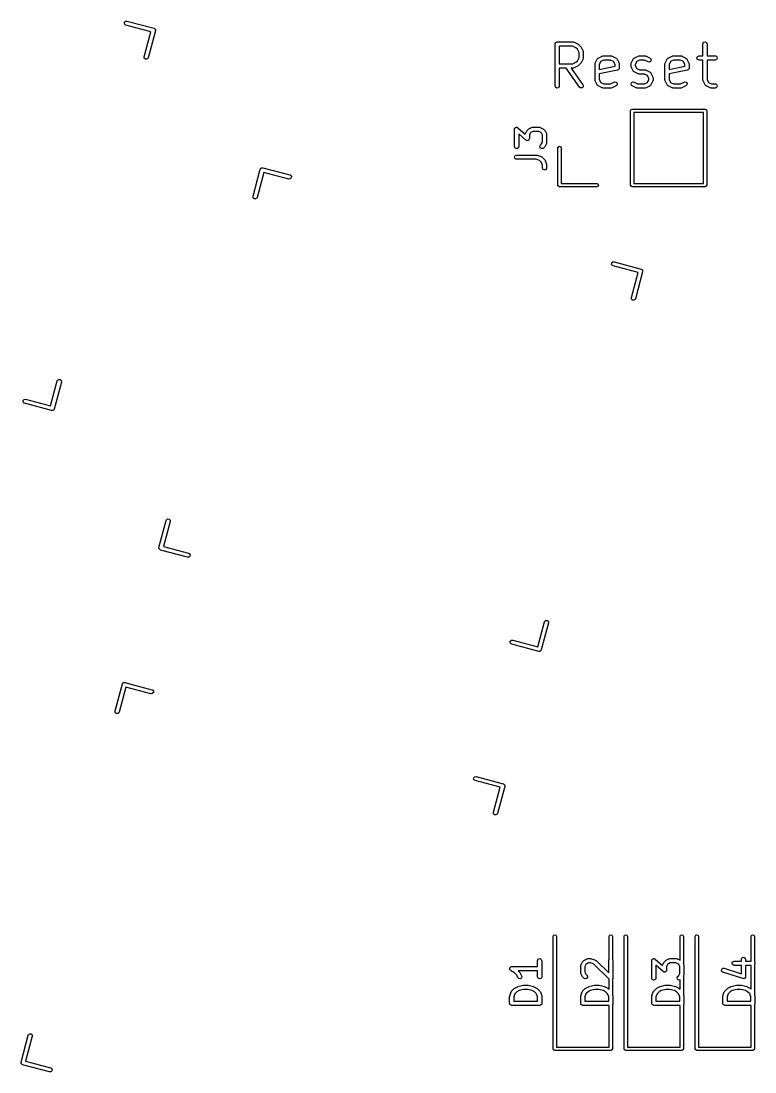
# Model space of a CAD drawing. Extents: x 44 to 268, y -129 to -26.
# Drawn here: x 124.45 to 150.68, y -76.98 to -39.41 of the extents above; entities that cross this region are included whole.
import ezdxf

# ---------------------------------------------------------------- set-up
doc = ezdxf.new("R2010")
doc.units = 0
doc.layers.add('BLACK', color=7, linetype='CONTINUOUS')

msp = doc.modelspace()

# ---------------------------------------------------------------- linework, layer by layer
at = {"layer": 'BLACK', "linetype": 'CONTINUOUS'}
for p, q in [((128.142, -39.4974), (128.147, -39.4463)), ((128.147, -39.4463), (128.183, -39.41)), ((128.183, -39.41), (128.234, -39.4056)), ((128.234, -39.4056), (129.2, -39.6644)), ((128.172, -39.5394), (128.142, -39.4974)), ((128.195, -39.5504), (128.172, -39.5394)), ((129.089, -39.7899), (128.195, -39.5504)), ((128.849, -40.6833), (129.089, -39.7899)), ((129.253, -39.7562), (128.994, -40.7222)), ((129.2, -39.6644), (129.209, -39.6686)), ((129.209, -39.6686), (129.212, -39.6688)), ((129.212, -39.6688), (129.215, -39.6712)), ((129.215, -39.6712), (129.224, -39.6754)), ((129.224, -39.6754), (129.235, -39.6913)), ((129.235, -39.6913), (129.249, -39.7051)), ((129.249, -39.7051), (129.249, -39.7119)), ((129.249, -39.7119), (129.253, -39.7174)), ((129.253, -39.7174), (129.251, -39.7368)), ((129.251, -39.7368), (129.253, -39.7562)), ((143.541, -40.2105), (143.543, -40.2008)), ((143.543, -40.2008), (143.555, -40.1858)), ((143.555, -40.1858), (143.565, -40.169)), ((143.565, -40.169), (143.571, -40.1667)), ((143.571, -40.1667), (143.576, -40.1615)), ((143.576, -40.1615), (143.595, -40.1581)), ((143.595, -40.1581), (143.613, -40.1514)), ((143.613, -40.1514), (144.185, -40.1514)), ((144.185, -40.1514), (144.21, -40.156)), ((144.21, -40.156), (144.214, -40.1588)), ((144.214, -40.1588), (144.218, -40.1593)), ((144.218, -40.1593), (144.361, -40.2308)), ((148.824, -40.2264), (148.828, -40.2008)), ((148.828, -40.2008), (148.861, -40.1615)), ((148.861, -40.1615), (148.912, -40.1526)), ((148.912, -40.1526), (148.956, -40.1782)), ((148.956, -40.1782), (148.974, -40.2264)), ((143.538, -40.2264), (143.54, -40.2167)), ((143.538, -41.7264), (143.538, -40.2264)), ((143.539, -40.2134), (143.541, -40.2105)), ((143.54, -40.2167), (143.539, -40.2134)), ((143.688, -40.3014), (143.688, -40.9371)), ((144.167, -40.3014), (143.688, -40.3014)), ((144.283, -40.3595), (144.167, -40.3014)), ((144.337, -40.4137), (144.283, -40.3595)), ((144.395, -40.5298), (144.337, -40.4137)), ((144.361, -40.2308), (144.379, -40.2441)), ((144.379, -40.2441), (144.38, -40.2448)), ((144.38, -40.2448), (144.452, -40.3163)), ((144.395, -40.7087), (144.395, -40.5298)), ((144.452, -40.3163), (144.465, -40.3346)), ((144.465, -40.3346), (144.466, -40.3357)), ((144.466, -40.3357), (144.537, -40.4786)), ((144.537, -40.4786), (144.545, -40.5036)), ((144.545, -40.5036), (144.544, -40.5079)), ((144.544, -40.5079), (144.545, -40.5121)), ((144.545, -40.5121), (144.545, -40.7264)), ((148.824, -40.6514), (148.824, -40.2264)), ((148.974, -40.2264), (148.974, -40.6514)), ((128.854, -40.7344), (128.849, -40.6833)), ((128.89, -40.7707), (128.854, -40.7344)), ((128.941, -40.7752), (128.89, -40.7707)), ((128.983, -40.7458), (128.941, -40.7752)), ((128.994, -40.7222), (128.983, -40.7458)), ((143.688, -40.9371), (144.167, -40.9371)), ((144.167, -40.9371), (144.283, -40.8791)), ((144.283, -40.8791), (144.337, -40.8249)), ((144.337, -40.8249), (144.395, -40.7087)), ((144.452, -40.9223), (144.38, -40.9937)), ((144.453, -40.9208), (144.452, -40.9223)), ((144.466, -40.9028), (144.453, -40.9208)), ((144.537, -40.76), (144.466, -40.9028)), ((144.538, -40.7555), (144.537, -40.76)), ((144.541, -40.7521), (144.538, -40.7555)), ((144.545, -40.7264), (144.541, -40.7521)), ((144.967, -40.9407), (144.971, -40.9151)), ((144.967, -41.5121), (144.967, -40.9407)), ((144.971, -40.9151), (144.974, -40.9116)), ((144.974, -40.9116), (144.975, -40.9072)), ((144.975, -40.9072), (145.046, -40.7643)), ((145.046, -40.7643), (145.062, -40.7434)), ((145.062, -40.7434), (145.072, -40.7389)), ((145.072, -40.7389), (145.08, -40.7308)), ((145.08, -40.7308), (145.222, -40.6593)), ((145.169, -40.8538), (145.117, -40.9584)), ((145.274, -40.8014), (145.169, -40.8538)), ((145.222, -40.6593), (145.247, -40.6519)), ((145.247, -40.6519), (145.252, -40.653)), ((145.252, -40.653), (145.256, -40.6514)), ((145.256, -40.6514), (145.542, -40.6514)), ((145.524, -40.8014), (145.274, -40.8014)), ((145.629, -40.8538), (145.524, -40.8014)), ((145.542, -40.6514), (145.567, -40.656)), ((145.567, -40.656), (145.571, -40.6588)), ((145.571, -40.6588), (145.575, -40.6593)), ((145.575, -40.6593), (145.718, -40.7308)), ((145.681, -40.9584), (145.629, -40.8538)), ((145.718, -40.7308), (145.739, -40.7463)), ((145.739, -40.7463), (145.743, -40.7566)), ((145.743, -40.7566), (145.752, -40.7643)), ((145.752, -40.7643), (145.823, -40.9072)), ((145.823, -40.9072), (145.831, -40.9321)), ((145.831, -40.9321), (145.829, -40.9365)), ((145.829, -40.9365), (145.831, -40.9407)), ((145.831, -40.9407), (145.831, -41.0836)), ((146.252, -40.9407), (146.257, -40.9151)), ((146.252, -41.0121), (146.252, -40.9407)), ((146.257, -40.9151), (146.26, -40.9116)), ((146.26, -40.9072), (146.332, -40.7643)), ((146.26, -40.9116), (146.26, -40.9072)), ((146.332, -40.7643), (146.347, -40.7434)), ((146.347, -40.7434), (146.358, -40.7389)), ((146.358, -40.7389), (146.365, -40.7308)), ((146.365, -40.7308), (146.508, -40.6593)), ((146.455, -40.8538), (146.402, -40.9584)), ((146.559, -40.8014), (146.455, -40.8538)), ((146.508, -40.6593), (146.533, -40.6519)), ((146.533, -40.6519), (146.537, -40.653)), ((146.537, -40.653), (146.542, -40.6514)), ((146.542, -40.6514), (146.756, -40.6514)), ((146.738, -40.8014), (146.559, -40.8014)), ((146.865, -40.8649), (146.738, -40.8014)), ((146.756, -40.6514), (146.782, -40.656)), ((146.782, -40.656), (146.785, -40.6588)), ((146.785, -40.6588), (146.79, -40.6593)), ((146.79, -40.6593), (146.932, -40.7308)), ((146.916, -40.8708), (146.865, -40.8649)), ((146.959, -40.8425), (146.916, -40.8708)), ((146.932, -40.7308), (146.953, -40.7463)), ((146.953, -40.7463), (146.974, -40.7934)), ((146.974, -40.7934), (146.959, -40.8425)), ((147.467, -40.9407), (147.471, -40.9151)), ((147.467, -41.5121), (147.467, -40.9407)), ((147.471, -40.9151), (147.474, -40.9116)), ((147.474, -40.9116), (147.475, -40.9072)), ((147.475, -40.9072), (147.546, -40.7643)), ((147.546, -40.7643), (147.562, -40.7434)), ((147.562, -40.7434), (147.572, -40.7389)), ((147.572, -40.7389), (147.58, -40.7308)), ((147.58, -40.7308), (147.722, -40.6593)), ((147.669, -40.8538), (147.617, -40.9584)), ((147.774, -40.8014), (147.669, -40.8538)), ((147.722, -40.6593), (147.747, -40.6519)), ((147.747, -40.6519), (147.752, -40.653)), ((147.752, -40.653), (147.756, -40.6514)), ((147.756, -40.6514), (148.042, -40.6514)), ((148.024, -40.8014), (147.774, -40.8014)), ((148.129, -40.8538), (148.024, -40.8014)), ((148.042, -40.6514), (148.067, -40.656)), ((148.067, -40.656), (148.071, -40.6588)), ((148.071, -40.6588), (148.075, -40.6593)), ((148.075, -40.6593), (148.218, -40.7308)), ((148.181, -40.9584), (148.129, -40.8538)), ((148.218, -40.7308), (148.239, -40.7463)), ((148.239, -40.7463), (148.243, -40.7566)), ((148.243, -40.7566), (148.252, -40.7643)), ((148.252, -40.7643), (148.323, -40.9072)), ((148.323, -40.9072), (148.331, -40.9321)), ((148.331, -40.9321), (148.329, -40.9365)), ((148.329, -40.9365), (148.331, -40.9407)), ((148.331, -40.9407), (148.331, -41.0836)), ((148.611, -40.7134), (148.636, -40.669)), ((148.62, -40.7639), (148.611, -40.7134)), ((148.659, -40.7969), (148.62, -40.7639)), ((148.636, -40.669), (148.685, -40.6514)), ((148.685, -40.8014), (148.659, -40.7969)), ((148.685, -40.6514), (148.824, -40.6514)), ((148.824, -40.8014), (148.685, -40.8014)), ((148.824, -41.5121), (148.824, -40.8014)), ((148.974, -40.6514), (149.256, -40.6514)), ((149.256, -40.8014), (148.974, -40.8014)), ((148.974, -40.8014), (148.974, -41.4944)), ((149.256, -40.6514), (149.282, -40.656)), ((149.304, -40.7839), (149.256, -40.8014)), ((149.282, -40.656), (149.321, -40.6889)), ((149.33, -40.7395), (149.304, -40.7839)), ((149.321, -40.6889), (149.33, -40.7395)), ((143.931, -41.0871), (143.688, -41.0871)), ((143.688, -41.0871), (143.688, -41.7264)), ((144.409, -41.7694), (143.931, -41.0871)), ((144.185, -41.0871), (144.114, -41.0871)), ((144.114, -41.0871), (144.532, -41.6834)), ((144.189, -41.0856), (144.185, -41.0871)), ((144.193, -41.0866), (144.189, -41.0856)), ((144.218, -41.0792), (144.193, -41.0866)), ((144.361, -41.0078), (144.218, -41.0792)), ((144.362, -41.0066), (144.361, -41.0078)), ((144.38, -40.9937), (144.362, -41.0066)), ((145.117, -40.9584), (145.117, -41.1349)), ((145.117, -41.1349), (145.681, -41.0221)), ((145.771, -41.1571), (145.117, -41.2879)), ((145.117, -41.2879), (145.117, -41.4944)), ((145.681, -41.0221), (145.681, -40.9584)), ((145.781, -41.1507), (145.771, -41.1571)), ((145.793, -41.1485), (145.781, -41.1507)), ((145.803, -41.1378), (145.793, -41.1485)), ((145.815, -41.1305), (145.803, -41.1378)), ((145.819, -41.1187), (145.815, -41.1305)), ((145.826, -41.1092), (145.819, -41.1187)), ((145.831, -41.0836), (145.826, -41.1092)), ((146.254, -41.0164), (146.252, -41.0121)), ((146.253, -41.0207), (146.254, -41.0164)), ((146.26, -41.0457), (146.253, -41.0207)), ((146.332, -41.1885), (146.26, -41.0457)), ((146.34, -41.1963), (146.332, -41.1885)), ((146.344, -41.2066), (146.34, -41.1963)), ((146.365, -41.2221), (146.344, -41.2066)), ((146.508, -41.2935), (146.365, -41.2221)), ((146.402, -40.9584), (146.402, -40.9944)), ((146.402, -40.9944), (146.455, -41.0991)), ((146.455, -41.0991), (146.559, -41.1514)), ((146.513, -41.294), (146.508, -41.2935)), ((146.516, -41.2969), (146.513, -41.294)), ((146.542, -41.3014), (146.516, -41.2969)), ((146.738, -41.3014), (146.542, -41.3014)), ((146.559, -41.1514), (146.756, -41.1514)), ((146.843, -41.3538), (146.738, -41.3014)), ((146.756, -41.1514), (146.782, -41.156)), ((146.782, -41.156), (146.785, -41.1588)), ((146.785, -41.1588), (146.79, -41.1593)), ((146.79, -41.1593), (146.932, -41.2308)), ((146.932, -41.2308), (146.953, -41.2463)), ((146.953, -41.2463), (146.958, -41.2566)), ((146.958, -41.2566), (146.966, -41.2643)), ((146.966, -41.2643), (147.037, -41.4072)), ((147.617, -40.9584), (147.617, -41.1349)), ((147.617, -41.1349), (148.181, -41.0221)), ((148.271, -41.1571), (147.617, -41.2879)), ((147.617, -41.2879), (147.617, -41.4944)), ((148.181, -41.0221), (148.181, -40.9584)), ((148.281, -41.1507), (148.271, -41.1571)), ((148.293, -41.1485), (148.281, -41.1507)), ((148.303, -41.1378), (148.293, -41.1485)), ((148.315, -41.1305), (148.303, -41.1378)), ((148.319, -41.1187), (148.315, -41.1305)), ((148.326, -41.1092), (148.319, -41.1187)), ((148.331, -41.0836), (148.326, -41.1092)), ((144.532, -41.6834), (144.543, -41.707)), ((144.968, -41.5164), (144.967, -41.5121)), ((144.967, -41.5207), (144.968, -41.5164)), ((144.975, -41.5457), (144.967, -41.5207)), ((145.046, -41.6885), (144.975, -41.5457)), ((145.054, -41.6963), (145.046, -41.6885)), ((145.059, -41.7066), (145.054, -41.6963)), ((145.117, -41.4944), (145.169, -41.5991)), ((145.169, -41.5991), (145.274, -41.6514)), ((145.274, -41.6514), (145.524, -41.6514)), ((145.524, -41.6514), (145.651, -41.5879)), ((145.651, -41.5879), (145.676, -41.5805)), ((145.676, -41.5805), (145.726, -41.5924)), ((145.753, -41.6848), (145.718, -41.7221)), ((145.726, -41.5924), (145.756, -41.6336)), ((145.756, -41.6336), (145.753, -41.6848)), ((146.253, -41.6595), (146.267, -41.6103)), ((146.273, -41.7066), (146.253, -41.6595)), ((146.267, -41.6103), (146.31, -41.5821)), ((146.31, -41.5821), (146.361, -41.5879)), ((146.361, -41.5879), (146.488, -41.6514)), ((146.488, -41.6514), (146.738, -41.6514)), ((146.738, -41.6514), (146.843, -41.5991)), ((146.895, -41.4584), (146.843, -41.3538)), ((146.843, -41.5991), (146.895, -41.4944)), ((146.895, -41.4944), (146.895, -41.4584)), ((146.966, -41.6885), (146.95, -41.7095)), ((147.037, -41.5457), (146.966, -41.6885)), ((147.037, -41.4072), (147.045, -41.4321)), ((147.038, -41.5412), (147.037, -41.5457)), ((147.041, -41.5378), (147.038, -41.5412)), ((147.045, -41.5121), (147.041, -41.5378)), ((147.045, -41.4321), (147.044, -41.4365)), ((147.044, -41.4365), (147.045, -41.4407)), ((147.045, -41.4407), (147.045, -41.5121)), ((147.468, -41.5164), (147.467, -41.5121)), ((147.467, -41.5207), (147.468, -41.5164)), ((147.475, -41.5457), (147.467, -41.5207)), ((147.546, -41.6885), (147.475, -41.5457)), ((147.554, -41.6963), (147.546, -41.6885)), ((147.559, -41.7066), (147.554, -41.6963)), ((147.617, -41.4944), (147.669, -41.5991)), ((147.669, -41.5991), (147.774, -41.6514)), ((147.774, -41.6514), (148.024, -41.6514)), ((148.024, -41.6514), (148.151, -41.5879)), ((148.151, -41.5879), (148.176, -41.5805)), ((148.176, -41.5805), (148.226, -41.5924)), ((148.253, -41.6848), (148.218, -41.7221)), ((148.226, -41.5924), (148.256, -41.6336)), ((148.256, -41.6336), (148.253, -41.6848)), ((148.825, -41.5164), (148.824, -41.5121)), ((148.824, -41.5207), (148.825, -41.5164)), ((148.832, -41.5457), (148.824, -41.5207)), ((148.903, -41.6885), (148.832, -41.5457)), ((148.911, -41.6963), (148.903, -41.6885)), ((148.916, -41.7066), (148.911, -41.6963)), ((148.974, -41.4944), (149.026, -41.5991)), ((149.026, -41.5991), (149.131, -41.6514)), ((149.131, -41.6514), (149.256, -41.6514)), ((149.256, -41.6514), (149.282, -41.656)), ((149.282, -41.656), (149.321, -41.6889)), ((149.321, -41.6889), (149.33, -41.7395)), ((143.556, -41.7746), (143.538, -41.7264)), ((143.6, -41.8003), (143.556, -41.7746)), ((143.651, -41.7914), (143.6, -41.8003)), ((143.684, -41.7521), (143.651, -41.7914)), ((143.688, -41.7264), (143.684, -41.7521)), ((144.451, -41.7989), (144.409, -41.7694)), ((144.502, -41.7944), (144.451, -41.7989)), ((144.538, -41.7581), (144.502, -41.7944)), ((144.543, -41.707), (144.538, -41.7581)), ((145.08, -41.7221), (145.059, -41.7066)), ((145.222, -41.7935), (145.08, -41.7221)), ((145.227, -41.794), (145.222, -41.7935)), ((145.23, -41.7969), (145.227, -41.794)), ((145.256, -41.8014), (145.23, -41.7969)), ((145.542, -41.8014), (145.256, -41.8014)), ((145.546, -41.7999), (145.542, -41.8014)), ((145.55, -41.8009), (145.546, -41.7999)), ((145.575, -41.7935), (145.55, -41.8009)), ((145.718, -41.7221), (145.575, -41.7935)), ((146.294, -41.7221), (146.273, -41.7066)), ((146.437, -41.7935), (146.294, -41.7221)), ((146.441, -41.794), (146.437, -41.7935)), ((146.445, -41.7969), (146.441, -41.794)), ((146.47, -41.8014), (146.445, -41.7969)), ((146.756, -41.8014), (146.47, -41.8014)), ((146.76, -41.7999), (146.756, -41.8014)), ((146.765, -41.8009), (146.76, -41.7999)), ((146.79, -41.7935), (146.765, -41.8009)), ((146.932, -41.7221), (146.79, -41.7935)), ((146.94, -41.7139), (146.932, -41.7221)), ((146.95, -41.7095), (146.94, -41.7139)), ((147.58, -41.7221), (147.559, -41.7066)), ((147.722, -41.7935), (147.58, -41.7221)), ((147.727, -41.794), (147.722, -41.7935)), ((147.73, -41.7969), (147.727, -41.794)), ((147.756, -41.8014), (147.73, -41.7969)), ((148.042, -41.8014), (147.756, -41.8014)), ((148.046, -41.7999), (148.042, -41.8014)), ((148.05, -41.8009), (148.046, -41.7999)), ((148.075, -41.7935), (148.05, -41.8009)), ((148.218, -41.7221), (148.075, -41.7935)), ((148.937, -41.7221), (148.916, -41.7066)), ((149.08, -41.7935), (148.937, -41.7221)), ((149.084, -41.794), (149.08, -41.7935)), ((149.087, -41.7969), (149.084, -41.794)), ((149.113, -41.8014), (149.087, -41.7969)), ((149.256, -41.8014), (149.113, -41.8014)), ((149.304, -41.7839), (149.256, -41.8014)), ((149.33, -41.7395), (149.304, -41.7839)), ((146.239, -42.612), (146.257, -42.5696)), ((146.239, -45.272), (146.239, -42.612)), ((146.257, -42.5696), (146.299, -42.552)), ((146.299, -42.552), (148.899, -42.552)), ((146.359, -42.672), (146.359, -45.212)), ((148.839, -42.672), (146.359, -42.672)), ((148.839, -45.212), (148.839, -42.672)), ((148.899, -42.552), (148.941, -42.5696)), ((148.941, -42.5696), (148.959, -42.612)), ((148.959, -42.612), (148.959, -45.272)), ((142.124, -43.2104), (142.144, -43.2069)), ((142.144, -43.2069), (142.163, -43.2003)), ((142.163, -43.2003), (142.169, -43.2025)), ((142.169, -43.2025), (142.175, -43.2015)), ((142.175, -43.2015), (142.192, -43.2116)), ((142.604, -43.2559), (142.7, -43.2083)), ((142.7, -43.2083), (142.724, -43.2008)), ((142.724, -43.2008), (142.729, -43.2019)), ((142.729, -43.2019), (142.733, -43.2003)), ((142.733, -43.2003), (142.971, -43.2003)), ((142.971, -43.2003), (142.997, -43.2049)), ((142.997, -43.2049), (143, -43.2077)), ((143, -43.2077), (143.005, -43.2083)), ((143.005, -43.2083), (143.1, -43.2559)), ((142.087, -43.2753), (142.089, -43.2642)), ((142.087, -43.8944), (142.087, -43.2753)), ((142.088, -43.2608), (142.09, -43.2581)), ((142.089, -43.2642), (142.088, -43.2608)), ((142.09, -43.2581), (142.091, -43.2497)), ((142.091, -43.2497), (142.104, -43.2342)), ((142.104, -43.2342), (142.115, -43.2169)), ((142.115, -43.2169), (142.12, -43.215)), ((142.12, -43.215), (142.124, -43.2104)), ((142.192, -43.2116), (142.211, -43.2189)), ((142.211, -43.2189), (142.471, -43.4464)), ((142.493, -43.6651), (142.237, -43.4406)), ((142.237, -43.4406), (142.237, -43.8944)), ((142.471, -43.4464), (142.472, -43.4402)), ((142.472, -43.4402), (142.475, -43.4367)), ((142.475, -43.4323), (142.523, -43.337)), ((142.475, -43.4367), (142.475, -43.4323)), ((142.523, -43.337), (142.536, -43.319)), ((142.536, -43.319), (142.537, -43.3175)), ((142.537, -43.3175), (142.585, -43.2699)), ((142.585, -43.2699), (142.603, -43.2571)), ((142.603, -43.2571), (142.604, -43.2559)), ((142.652, -43.415), (142.618, -43.4835)), ((142.618, -43.4835), (142.618, -43.6087)), ((142.682, -43.3846), (142.652, -43.415)), ((142.751, -43.3503), (142.682, -43.3846)), ((142.953, -43.3503), (142.751, -43.3503)), ((143.022, -43.3846), (142.953, -43.3503)), ((143.052, -43.415), (143.022, -43.3846)), ((143.087, -43.4835), (143.052, -43.415)), ((143.087, -43.7338), (143.087, -43.4835)), ((143.1, -43.2559), (143.118, -43.2692)), ((143.118, -43.2692), (143.119, -43.2699)), ((143.119, -43.2699), (143.167, -43.3175)), ((143.167, -43.3175), (143.18, -43.3359)), ((143.18, -43.3359), (143.181, -43.337)), ((143.181, -43.337), (143.229, -43.4323)), ((143.229, -43.4323), (143.236, -43.4572)), ((143.236, -43.4572), (143.235, -43.4616)), ((143.235, -43.4616), (143.237, -43.4658)), ((143.237, -43.4658), (143.237, -43.7515)), ((142.104, -43.9426), (142.087, -43.8944)), ((142.149, -43.9682), (142.104, -43.9426)), ((142.199, -43.9593), (142.149, -43.9682)), ((142.232, -43.92), (142.199, -43.9593)), ((142.237, -43.8944), (142.232, -43.92)), ((142.512, -43.6724), (142.493, -43.6651)), ((142.53, -43.6825), (142.512, -43.6724)), ((142.535, -43.6815), (142.53, -43.6825)), ((142.541, -43.6837), (142.535, -43.6815)), ((142.56, -43.6771), (142.541, -43.6837)), ((142.58, -43.6736), (142.56, -43.6771)), ((142.584, -43.669), (142.58, -43.6736)), ((142.59, -43.6671), (142.584, -43.669)), ((142.6, -43.6498), (142.59, -43.6671)), ((142.613, -43.6343), (142.6, -43.6498)), ((142.615, -43.6259), (142.613, -43.6343)), ((142.616, -43.6232), (142.615, -43.6259)), ((142.618, -43.6087), (142.616, -43.6198)), ((142.616, -43.6198), (142.616, -43.6232)), ((142.992, -43.8878), (143.013, -43.8413)), ((143.005, -43.9374), (142.992, -43.8878)), ((143.047, -43.9668), (143.005, -43.9374)), ((143.013, -43.8413), (143.052, -43.8023)), ((143.052, -43.8023), (143.087, -43.7338)), ((143.119, -43.9474), (143.098, -43.9624)), ((143.167, -43.8998), (143.119, -43.9474)), ((143.168, -43.8983), (143.167, -43.8998)), ((143.181, -43.8803), (143.168, -43.8983)), ((143.229, -43.7851), (143.181, -43.8803)), ((143.232, -43.7772), (143.229, -43.7806)), ((143.229, -43.7806), (143.229, -43.7851)), ((143.237, -43.7515), (143.232, -43.7772)), ((143.639, -43.942), (143.657, -43.8996)), ((143.639, -45.272), (143.639, -43.942)), ((143.657, -43.8996), (143.699, -43.882)), ((143.699, -43.882), (143.741, -43.8996)), ((143.741, -43.8996), (143.759, -43.942)), ((143.759, -43.942), (143.759, -45.212)), ((142.088, -44.2623), (142.113, -44.2179)), ((142.097, -44.3128), (142.088, -44.2623)), ((142.136, -44.3458), (142.097, -44.3128)), ((142.113, -44.2179), (142.162, -44.2003)), ((142.162, -44.2003), (142.876, -44.2003)), ((142.876, -44.2003), (142.898, -44.2042)), ((142.898, -44.2042), (142.9, -44.2042)), ((142.9, -44.2042), (143.042, -44.2518)), ((143.042, -44.2518), (143.065, -44.2642)), ((143.098, -43.9624), (143.047, -43.9668)), ((143.065, -44.2642), (143.068, -44.268)), ((143.068, -44.268), (143.072, -44.2699)), ((143.072, -44.2699), (143.167, -44.3652)), ((132.741, -45.6705), (133, -44.7046)), ((133, -44.7046), (133.004, -44.6957)), ((133.004, -44.6923), (133.007, -44.69)), ((133.004, -44.6957), (133.004, -44.6923)), ((133.007, -44.69), (133.011, -44.681)), ((133.011, -44.681), (133.027, -44.6698)), ((133.027, -44.6698), (133.041, -44.6561)), ((133.041, -44.6561), (133.047, -44.6555)), ((133.047, -44.6555), (133.053, -44.6516)), ((133.053, -44.6516), (133.072, -44.6533)), ((133.072, -44.6533), (133.092, -44.6516)), ((133.092, -44.6516), (134.058, -44.9104)), ((142.162, -44.3503), (142.136, -44.3458)), ((142.864, -44.3503), (142.162, -44.3503)), ((142.978, -44.3885), (142.864, -44.3503)), ((143.048, -44.4587), (142.978, -44.3885)), ((143.087, -44.5732), (143.048, -44.4587)), ((143.087, -44.6563), (143.087, -44.5732)), ((143.104, -44.7045), (143.087, -44.6563)), ((143.149, -44.7301), (143.104, -44.7045)), ((143.167, -44.3652), (143.182, -44.3865)), ((143.182, -44.3865), (143.182, -44.391)), ((143.182, -44.391), (143.185, -44.3945)), ((143.185, -44.3945), (143.233, -44.5373)), ((143.232, -44.6819), (143.199, -44.7212)), ((143.237, -44.6563), (143.232, -44.6819)), ((143.233, -44.5373), (143.236, -44.5595)), ((143.236, -44.5595), (143.237, -44.561)), ((143.237, -44.561), (143.237, -44.6563)), ((133.125, -44.8159), (132.886, -45.7094)), ((134.019, -45.0553), (133.125, -44.8159)), ((134.07, -45.0508), (134.019, -45.0553)), ((134.058, -44.9104), (134.081, -44.9214)), ((134.106, -45.0146), (134.07, -45.0508)), ((134.081, -44.9214), (134.111, -44.9634)), ((134.111, -44.9634), (134.106, -45.0146)), ((143.199, -44.7212), (143.149, -44.7301)), ((143.657, -45.3144), (143.639, -45.272)), ((143.699, -45.332), (143.657, -45.3144)), ((145.029, -45.332), (143.699, -45.332)), ((143.759, -45.212), (145.029, -45.212)), ((145.029, -45.212), (145.071, -45.2296)), ((145.071, -45.3144), (145.029, -45.332)), ((145.071, -45.2296), (145.089, -45.272)), ((145.089, -45.272), (145.071, -45.3144)), ((146.257, -45.3144), (146.239, -45.272)), ((146.299, -45.332), (146.257, -45.3144)), ((148.899, -45.332), (146.299, -45.332)), ((146.359, -45.212), (148.839, -45.212)), ((148.941, -45.3144), (148.899, -45.332)), ((148.959, -45.272), (148.941, -45.3144)), ((132.746, -45.7217), (132.741, -45.6705)), ((132.782, -45.7579), (132.746, -45.7217)), ((132.833, -45.7624), (132.782, -45.7579)), ((132.875, -45.733), (132.833, -45.7624)), ((132.886, -45.7094), (132.875, -45.733)), ((145.557, -48.1081), (145.561, -48.057)), ((145.561, -48.057), (145.598, -48.0207)), ((145.598, -48.0207), (145.649, -48.0162)), ((145.649, -48.0162), (146.615, -48.2751)), ((145.586, -48.1501), (145.557, -48.1081)), ((145.61, -48.1611), (145.586, -48.1501)), ((146.504, -48.4005), (145.61, -48.1611)), ((146.264, -49.294), (146.504, -48.4005)), ((146.668, -48.3669), (146.409, -49.3328)), ((146.615, -48.2751), (146.624, -48.2792)), ((146.624, -48.2792), (146.627, -48.2795)), ((146.627, -48.2795), (146.629, -48.2819)), ((146.629, -48.2819), (146.638, -48.2861)), ((146.638, -48.2861), (146.65, -48.302)), ((146.65, -48.302), (146.663, -48.3158)), ((146.663, -48.3158), (146.664, -48.3225)), ((146.664, -48.3225), (146.668, -48.3281)), ((146.668, -48.3281), (146.666, -48.3475)), ((146.666, -48.3475), (146.668, -48.3669)), ((146.269, -49.3451), (146.264, -49.294)), ((146.305, -49.3814), (146.269, -49.3451)), ((146.356, -49.3859), (146.305, -49.3814)), ((146.398, -49.3564), (146.356, -49.3859)), ((146.409, -49.3328), (146.398, -49.3564)), ((125.754, -52.2508), (125.797, -52.2214)), ((125.797, -52.2214), (125.848, -52.2259)), ((125.848, -52.2259), (125.884, -52.2622)), ((125.504, -53.1679), (125.743, -52.2744)), ((125.888, -52.3133), (125.63, -53.2792)), ((125.743, -52.2744), (125.754, -52.2508)), ((125.884, -52.2622), (125.888, -52.3133)), ((124.519, -53.0204), (124.523, -52.9693)), ((124.523, -52.9693), (124.559, -52.933)), ((124.559, -52.933), (124.611, -52.9285)), ((124.611, -52.9285), (125.504, -53.1679)), ((124.548, -53.0624), (124.519, -53.0204)), ((124.572, -53.0734), (124.548, -53.0624)), ((125.538, -53.3322), (124.572, -53.0734)), ((125.557, -53.3305), (125.538, -53.3322)), ((125.577, -53.3322), (125.557, -53.3305)), ((125.582, -53.3283), (125.577, -53.3322)), ((125.589, -53.3278), (125.582, -53.3283)), ((125.603, -53.314), (125.589, -53.3278)), ((125.619, -53.3028), (125.603, -53.314)), ((125.623, -53.2938), (125.619, -53.3028)), ((125.625, -53.2915), (125.623, -53.2938)), ((125.63, -53.2792), (125.625, -53.2882)), ((125.625, -53.2882), (125.625, -53.2915)), ((129.376, -58.2276), (129.635, -57.2617)), ((129.78, -57.3005), (129.541, -58.194)), ((129.635, -57.2617), (129.646, -57.2381)), ((129.646, -57.2381), (129.688, -57.2086)), ((129.688, -57.2086), (129.739, -57.2131)), ((129.739, -57.2131), (129.776, -57.2494)), ((129.776, -57.2494), (129.78, -57.3005)), ((129.378, -58.247), (129.376, -58.2276)), ((129.541, -58.194), (130.434, -58.4334)), ((129.376, -58.2664), (129.378, -58.247)), ((129.38, -58.272), (129.376, -58.2664)), ((129.381, -58.2787), (129.38, -58.272)), ((129.395, -58.2925), (129.381, -58.2787)), ((129.406, -58.3084), (129.395, -58.2925)), ((129.415, -58.3126), (129.406, -58.3084)), ((129.417, -58.315), (129.415, -58.3126)), ((129.421, -58.3153), (129.417, -58.315)), ((129.43, -58.3194), (129.421, -58.3153)), ((130.395, -58.5783), (129.43, -58.3194)), ((130.447, -58.5738), (130.395, -58.5783)), ((130.434, -58.4334), (130.458, -58.4444)), ((130.483, -58.5375), (130.447, -58.5738)), ((130.458, -58.4444), (130.487, -58.4864)), ((130.487, -58.4864), (130.483, -58.5375)), ((143.158, -60.8851), (143.169, -60.8615)), ((143.169, -60.8615), (143.211, -60.8321)), ((143.211, -60.8321), (143.262, -60.8366)), ((143.262, -60.8366), (143.299, -60.8728)), ((142.919, -61.7786), (143.158, -60.8851)), ((143.303, -60.9239), (143.044, -61.8899)), ((143.299, -60.8728), (143.303, -60.9239)), ((141.934, -61.6311), (141.938, -61.5799)), ((141.938, -61.5799), (141.974, -61.5437)), ((141.974, -61.5437), (142.025, -61.5392)), ((142.025, -61.5392), (142.919, -61.7786)), ((141.963, -61.6731), (141.934, -61.6311)), ((141.987, -61.6841), (141.963, -61.6731)), ((142.952, -61.9429), (141.987, -61.6841)), ((142.972, -61.9412), (142.952, -61.9429)), ((142.991, -61.9429), (142.972, -61.9412)), ((142.997, -61.939), (142.991, -61.9429)), ((143.004, -61.9384), (142.997, -61.939)), ((143.017, -61.9247), (143.004, -61.9384)), ((143.033, -61.9135), (143.017, -61.9247)), ((143.038, -61.9045), (143.033, -61.9135)), ((143.04, -61.9022), (143.038, -61.9045)), ((143.044, -61.8899), (143.04, -61.8988)), ((143.04, -61.8988), (143.04, -61.9022)), ((127.811, -64.0714), (128.069, -63.1055)), ((128.069, -63.1055), (128.074, -63.0965)), ((128.074, -63.0932), (128.076, -63.0909)), ((128.074, -63.0965), (128.074, -63.0932)), ((128.076, -63.0909), (128.08, -63.0819)), ((128.08, -63.0819), (128.096, -63.0707)), ((128.096, -63.0707), (128.11, -63.0569)), ((128.11, -63.0569), (128.117, -63.0564)), ((128.117, -63.0564), (128.122, -63.0525)), ((128.122, -63.0525), (128.142, -63.0542)), ((128.142, -63.0542), (128.161, -63.0525)), ((128.161, -63.0525), (129.127, -63.3113)), ((128.195, -63.2168), (127.956, -64.1103)), ((129.088, -63.4562), (128.195, -63.2168)), ((129.14, -63.4517), (129.088, -63.4562)), ((129.127, -63.3113), (129.151, -63.3223)), ((129.176, -63.4154), (129.14, -63.4517)), ((129.151, -63.3223), (129.18, -63.3643)), ((129.18, -63.3643), (129.176, -63.4154)), ((127.815, -64.1225), (127.811, -64.0714)), ((127.851, -64.1588), (127.815, -64.1225)), ((127.902, -64.1633), (127.851, -64.1588)), ((127.945, -64.1339), (127.902, -64.1633)), ((127.956, -64.1103), (127.945, -64.1339)), ((140.626, -66.509), (140.631, -66.4579)), ((140.631, -66.4579), (140.667, -66.4216)), ((140.667, -66.4216), (140.718, -66.4171)), ((140.718, -66.4171), (141.684, -66.6759)), ((140.656, -66.551), (140.626, -66.509)), ((140.68, -66.562), (140.656, -66.551)), ((141.573, -66.8014), (140.68, -66.562)), ((141.334, -67.6949), (141.573, -66.8014)), ((141.737, -66.7678), (141.478, -67.7337)), ((141.684, -66.6759), (141.693, -66.6801)), ((141.693, -66.6801), (141.697, -66.6804)), ((141.697, -66.6804), (141.699, -66.6828)), ((141.699, -66.6828), (141.708, -66.687)), ((141.708, -66.687), (141.719, -66.7029)), ((141.719, -66.7029), (141.733, -66.7167)), ((141.733, -66.7167), (141.733, -66.7234)), ((141.733, -66.7234), (141.737, -66.729)), ((141.737, -66.729), (141.736, -66.7484)), ((141.736, -66.7484), (141.737, -66.7678)), ((141.338, -67.746), (141.334, -67.6949)), ((141.374, -67.7823), (141.338, -67.746)), ((141.425, -67.7868), (141.374, -67.7823)), ((141.467, -67.7573), (141.425, -67.7868)), ((141.478, -67.7337), (141.467, -67.7573)), ((143.466, -72.136), (143.484, -72.0936)), ((143.466, -76.146), (143.466, -72.136)), ((143.484, -72.0936), (143.526, -72.076)), ((143.526, -72.076), (143.568, -72.0936)), ((143.568, -72.0936), (143.586, -72.136)), ((143.586, -72.136), (143.586, -76.086)), ((145.466, -72.136), (145.484, -72.0936)), ((145.466, -72.9653), (145.466, -72.136)), ((145.484, -72.0936), (145.526, -72.076)), ((145.526, -72.076), (145.568, -72.0936)), ((145.568, -72.0936), (145.586, -72.136)), ((145.586, -72.136), (145.586, -72.952)), ((146.006, -72.136), (146.024, -72.0936)), ((146.006, -76.146), (146.006, -72.136)), ((146.024, -72.0936), (146.066, -72.076)), ((146.066, -72.076), (146.108, -72.0936)), ((146.108, -72.0936), (146.126, -72.136)), ((146.126, -72.136), (146.126, -76.086)), ((148.006, -72.136), (148.024, -72.0936)), ((148.006, -72.9804), (148.006, -72.136)), ((148.024, -72.0936), (148.066, -72.076)), ((148.066, -72.076), (148.108, -72.0936)), ((148.108, -72.0936), (148.126, -72.136)), ((148.126, -72.136), (148.126, -73.1378)), ((148.546, -72.136), (148.564, -72.0936)), ((148.546, -76.146), (148.546, -72.136)), ((148.564, -72.0936), (148.606, -72.076)), ((148.606, -72.076), (148.648, -72.0936)), ((148.648, -72.0936), (148.666, -72.136)), ((148.666, -72.136), (148.666, -76.086)), ((150.546, -72.136), (150.564, -72.0936)), ((150.546, -73.0205), (150.546, -72.136)), ((150.564, -72.0936), (150.606, -72.076)), ((150.606, -72.076), (150.648, -72.0936)), ((150.648, -72.0936), (150.666, -72.136)), ((150.666, -72.136), (150.666, -73.0517)), ((150.205, -72.927), (150.238, -72.8877)), ((150.238, -72.8877), (150.288, -72.8788)), ((150.288, -72.8788), (150.333, -72.9045)), ((141.915, -73.273), (141.926, -73.2541)), ((141.926, -73.2541), (141.934, -73.2342)), ((141.934, -73.2342), (141.938, -73.2323)), ((141.938, -73.2323), (141.94, -73.2285)), ((141.94, -73.2285), (141.961, -73.2211)), ((141.961, -73.2211), (141.98, -73.2115)), ((141.98, -73.2115), (141.985, -73.2125)), ((141.985, -73.2125), (141.989, -73.211)), ((141.989, -73.211), (142.914, -73.211)), ((142.914, -73.0003), (142.918, -72.9746)), ((142.914, -73.211), (142.914, -73.0003)), ((142.918, -72.9746), (142.951, -72.9353)), ((142.951, -72.9353), (143.002, -72.9264)), ((143.002, -72.9264), (143.046, -72.9521)), ((143.046, -72.9521), (143.064, -73.0003)), ((143.064, -73.0003), (143.064, -73.5717)), ((144.454, -73.1908), (144.458, -73.1651)), ((144.454, -73.4289), (144.454, -73.1908)), ((144.458, -73.1651), (144.461, -73.1617)), ((144.461, -73.1617), (144.462, -73.1572)), ((144.462, -73.1572), (144.509, -73.062)), ((144.509, -73.062), (144.523, -73.044)), ((144.523, -73.0425), (144.571, -72.9949)), ((144.523, -73.044), (144.523, -73.0425)), ((144.571, -72.9949), (144.589, -72.982)), ((144.589, -72.982), (144.59, -72.9808)), ((144.59, -72.9808), (144.686, -72.9332)), ((144.638, -73.1399), (144.604, -73.2085)), ((144.604, -73.2085), (144.604, -73.4112)), ((144.668, -73.1095), (144.638, -73.1399)), ((144.737, -73.0753), (144.668, -73.1095)), ((144.686, -72.9332), (144.711, -72.9258)), ((144.711, -72.9258), (144.715, -72.9268)), ((144.715, -72.9268), (144.719, -72.9253)), ((144.719, -72.9253), (144.814, -72.9253)), ((144.802, -73.0753), (144.737, -73.0753)), ((144.917, -73.1135), (144.802, -73.0753)), ((144.814, -72.9253), (144.836, -72.9292)), ((144.836, -72.9292), (144.838, -72.9291)), ((144.838, -72.9291), (144.981, -72.9768)), ((145.466, -73.6628), (144.917, -73.1135)), ((144.981, -72.9768), (145.004, -72.9892)), ((145.004, -72.9892), (145.006, -72.993)), ((145.006, -72.993), (145.01, -72.9949)), ((145.01, -72.9949), (145.454, -73.4383)), ((145.454, -73.0003), (145.458, -72.9746)), ((145.454, -73.4383), (145.454, -73.0003)), ((145.458, -72.9746), (145.466, -72.9653)), ((145.586, -72.952), (145.586, -72.9521)), ((145.586, -72.9521), (145.604, -73.0003)), ((145.604, -73.0003), (145.604, -73.6193)), ((146.994, -73.0003), (146.996, -72.9892)), ((146.994, -73.6193), (146.994, -73.0003)), ((146.995, -72.9857), (146.997, -72.9831)), ((146.996, -72.9892), (146.995, -72.9857)), ((146.997, -72.9831), (146.998, -72.9746)), ((146.998, -72.9746), (147.011, -72.9591)), ((147.011, -72.9591), (147.022, -72.9418)), ((147.022, -72.9418), (147.027, -72.9399)), ((147.027, -72.9399), (147.031, -72.9353)), ((147.031, -72.9353), (147.051, -72.9318)), ((147.051, -72.9318), (147.07, -72.9253)), ((147.07, -72.9253), (147.076, -72.9275)), ((147.076, -72.9275), (147.082, -72.9264)), ((147.082, -72.9264), (147.099, -72.9365)), ((147.099, -72.9365), (147.118, -72.9438)), ((147.118, -72.9438), (147.378, -73.1713)), ((147.4, -73.3901), (147.144, -73.1656)), ((147.144, -73.1656), (147.144, -73.6193)), ((147.378, -73.1713), (147.379, -73.1651)), ((147.379, -73.1651), (147.382, -73.1617)), ((147.382, -73.1572), (147.43, -73.062)), ((147.382, -73.1617), (147.382, -73.1572)), ((147.43, -73.062), (147.443, -73.044)), ((147.443, -73.044), (147.444, -73.0425)), ((147.444, -73.0425), (147.492, -72.9949)), ((147.492, -72.9949), (147.51, -72.982)), ((147.51, -72.982), (147.511, -72.9808)), ((147.511, -72.9808), (147.607, -72.9332)), ((147.559, -73.1399), (147.525, -73.2085)), ((147.525, -73.2085), (147.525, -73.3336)), ((147.589, -73.1095), (147.559, -73.1399)), ((147.658, -73.0753), (147.589, -73.1095)), ((147.607, -72.9332), (147.631, -72.9258)), ((147.631, -72.9258), (147.636, -72.9268)), ((147.636, -72.9268), (147.64, -72.9253)), ((147.64, -72.9253), (147.878, -72.9253)), ((147.86, -73.0753), (147.658, -73.0753)), ((147.929, -73.1095), (147.86, -73.0753)), ((147.878, -72.9253), (147.904, -72.9298)), ((147.904, -72.9298), (147.907, -72.9327)), ((147.907, -72.9327), (147.912, -72.9332)), ((147.912, -72.9332), (148.006, -72.9804)), ((147.959, -73.1399), (147.929, -73.1095)), ((147.994, -73.2085), (147.959, -73.1399)), ((147.994, -73.4588), (147.994, -73.2085)), ((148.126, -73.1378), (148.136, -73.1572)), ((148.136, -73.1572), (148.143, -73.1822)), ((148.143, -73.1822), (148.142, -73.1865)), ((148.142, -73.1865), (148.144, -73.1908)), ((148.144, -73.1908), (148.144, -73.4765)), ((149.495, -73.2979), (149.533, -73.2639)), ((149.533, -73.2639), (149.585, -73.2625)), ((149.585, -73.2625), (150.2, -73.4677)), ((149.868, -73.0825), (149.894, -73.0381)), ((149.877, -73.133), (149.868, -73.0825)), ((149.916, -73.166), (149.877, -73.133)), ((149.894, -73.0381), (149.942, -73.0205)), ((149.942, -73.1705), (149.916, -73.166)), ((149.942, -73.0205), (150.2, -73.0205)), ((150.2, -73.1705), (149.942, -73.1705)), ((150.2, -72.9527), (150.205, -72.927)), ((150.2, -73.0205), (150.2, -72.9527)), ((150.2, -73.4677), (150.2, -73.1705)), ((150.333, -72.9045), (150.35, -72.9527)), ((150.35, -72.9527), (150.35, -73.0205)), ((150.35, -73.0205), (150.546, -73.0205)), ((150.546, -73.1705), (150.35, -73.1705)), ((150.35, -73.1705), (150.35, -73.5717)), ((150.546, -74.0221), (150.546, -73.1705)), ((150.666, -73.0517), (150.674, -73.058)), ((150.682, -73.1085), (150.666, -73.1371)), ((150.666, -73.1371), (150.666, -74.221)), ((150.674, -73.058), (150.682, -73.1085)), ((141.914, -73.2812), (141.916, -73.2772)), ((141.92, -73.3021), (141.914, -73.2812)), ((141.916, -73.2772), (141.915, -73.273)), ((141.924, -73.3235), (141.92, -73.3021)), ((141.927, -73.3263), (141.924, -73.3235)), ((141.928, -73.3304), (141.927, -73.3263)), ((141.947, -73.3484), (141.928, -73.3304)), ((142.084, -73.4395), (141.947, -73.3484)), ((142.165, -73.5209), (142.084, -73.4395)), ((142.207, -73.6053), (142.165, -73.5209)), ((142.245, -73.6405), (142.207, -73.6053)), ((142.914, -73.361), (142.217, -73.361)), ((142.217, -73.361), (142.28, -73.4234)), ((142.296, -73.6436), (142.245, -73.6405)), ((142.28, -73.4234), (142.293, -73.4418)), ((142.293, -73.4418), (142.294, -73.4429)), ((142.294, -73.4429), (142.341, -73.5382)), ((142.337, -73.613), (142.296, -73.6436)), ((142.349, -73.5631), (142.337, -73.613)), ((142.341, -73.5382), (142.349, -73.5631)), ((142.914, -73.5717), (142.914, -73.361)), ((142.931, -73.6199), (142.914, -73.5717)), ((142.976, -73.6456), (142.931, -73.6199)), ((143.026, -73.6367), (142.976, -73.6456)), ((143.059, -73.5974), (143.026, -73.6367)), ((143.064, -73.5717), (143.059, -73.5974)), ((144.455, -73.4331), (144.454, -73.4289)), ((144.454, -73.4374), (144.455, -73.4331)), ((144.462, -73.4624), (144.454, -73.4374)), ((144.509, -73.5576), (144.462, -73.4624)), ((144.51, -73.5588), (144.509, -73.5576)), ((144.523, -73.5771), (144.51, -73.5588)), ((144.571, -73.6247), (144.523, -73.5771)), ((144.617, -73.6464), (144.571, -73.6247)), ((144.604, -73.4112), (144.638, -73.4797)), ((144.667, -73.6332), (144.617, -73.6464)), ((144.638, -73.4797), (144.677, -73.5187)), ((144.696, -73.5911), (144.667, -73.6332)), ((144.677, -73.5187), (144.692, -73.54)), ((144.692, -73.54), (144.696, -73.5911)), ((145.6, -73.6404), (145.599, -73.645)), ((145.601, -73.6387), (145.6, -73.6404)), ((145.604, -73.6193), (145.601, -73.6355)), ((145.601, -73.6355), (145.601, -73.6387)), ((147.011, -73.6675), (146.994, -73.6193)), ((147.144, -73.6193), (147.139, -73.645)), ((147.419, -73.3974), (147.4, -73.3901)), ((147.437, -73.4075), (147.419, -73.3974)), ((147.442, -73.4064), (147.437, -73.4075)), ((147.448, -73.4086), (147.442, -73.4064)), ((147.467, -73.4021), (147.448, -73.4086)), ((147.487, -73.3986), (147.467, -73.4021)), ((147.491, -73.394), (147.487, -73.3986)), ((147.497, -73.3921), (147.491, -73.394)), ((147.507, -73.3748), (147.497, -73.3921)), ((147.52, -73.3593), (147.507, -73.3748)), ((147.522, -73.3508), (147.52, -73.3593)), ((147.523, -73.3482), (147.522, -73.3508)), ((147.525, -73.3336), (147.523, -73.3447)), ((147.523, -73.3447), (147.523, -73.3482)), ((147.899, -73.6128), (147.92, -73.5663)), ((147.912, -73.6624), (147.899, -73.6128)), ((147.92, -73.5663), (147.959, -73.5273)), ((147.959, -73.5273), (147.994, -73.4588)), ((148.136, -73.51), (148.126, -73.5294)), ((148.126, -73.5294), (148.126, -74.221)), ((148.139, -73.5021), (148.136, -73.5056)), ((148.136, -73.5056), (148.136, -73.51)), ((148.144, -73.4765), (148.139, -73.5021)), ((149.488, -73.3487), (149.495, -73.2979)), ((149.514, -73.3924), (149.488, -73.3487)), ((149.537, -73.4048), (149.514, -73.3924)), ((150.252, -73.6429), (149.537, -73.4048)), ((150.257, -73.6427), (150.252, -73.6429)), ((150.262, -73.6456), (150.257, -73.6427)), ((150.282, -73.642), (150.262, -73.6456)), ((150.303, -73.6415), (150.282, -73.642)), ((150.307, -73.6377), (150.303, -73.6415)), ((150.313, -73.6367), (150.307, -73.6377)), ((150.326, -73.621), (150.313, -73.6367)), ((150.341, -73.6074), (150.326, -73.621)), ((150.342, -73.6018), (150.341, -73.6074)), ((150.346, -73.5974), (150.342, -73.6018)), ((150.35, -73.5717), (150.346, -73.5974)), ((141.983, -74.0901), (142.078, -73.9949)), ((142.078, -73.9949), (142.097, -73.982)), ((142.097, -73.982), (142.098, -73.9808)), ((142.098, -73.9808), (142.193, -73.9332)), ((142.193, -73.9332), (142.206, -73.9295)), ((142.206, -73.9295), (142.209, -73.9275)), ((142.209, -73.9275), (142.399, -73.8799)), ((142.399, -73.8799), (142.414, -73.8789)), ((142.414, -73.8789), (142.417, -73.8777)), ((142.417, -73.8777), (142.56, -73.8777)), ((142.56, -73.8777), (142.575, -73.8803)), ((142.575, -73.8803), (142.578, -73.8799)), ((142.578, -73.8799), (142.769, -73.9275)), ((142.769, -73.9275), (142.781, -73.9328)), ((142.781, -73.9328), (142.784, -73.9332)), ((142.784, -73.9332), (142.879, -73.9808)), ((142.879, -73.9808), (142.897, -73.9942)), ((142.897, -73.9942), (142.899, -73.9949)), ((142.899, -73.9949), (142.994, -74.0901)), ((144.523, -74.0901), (144.618, -73.9949)), ((144.618, -73.9949), (144.637, -73.982)), ((144.637, -73.982), (144.638, -73.9808)), ((144.638, -73.9808), (144.733, -73.9332)), ((144.733, -73.9332), (144.746, -73.9295)), ((144.746, -73.9295), (144.749, -73.9275)), ((144.749, -73.9275), (144.939, -73.8799)), ((144.939, -73.8799), (144.954, -73.8789)), ((144.954, -73.8789), (144.957, -73.8777)), ((144.957, -73.8777), (145.1, -73.8777)), ((145.1, -73.8777), (145.115, -73.8803)), ((145.115, -73.8803), (145.118, -73.8799)), ((145.118, -73.8799), (145.309, -73.9275)), ((145.309, -73.9275), (145.321, -73.9328)), ((145.321, -73.9328), (145.324, -73.9332)), ((145.324, -73.9332), (145.419, -73.9808)), ((145.419, -73.9808), (145.437, -73.9942)), ((145.437, -73.9942), (145.439, -73.9949)), ((145.439, -73.9949), (145.466, -74.0221)), ((145.466, -74.0221), (145.466, -73.6628)), ((145.599, -73.645), (145.586, -73.6606)), ((145.586, -73.6606), (145.586, -74.221)), ((147.056, -73.6932), (147.011, -73.6675)), ((147.106, -73.6843), (147.056, -73.6932)), ((147.063, -74.0901), (147.158, -73.9949)), ((147.139, -73.645), (147.106, -73.6843)), ((147.158, -73.9949), (147.177, -73.982)), ((147.177, -73.982), (147.178, -73.9808)), ((147.178, -73.9808), (147.273, -73.9332)), ((147.273, -73.9332), (147.286, -73.9295)), ((147.286, -73.9295), (147.289, -73.9275)), ((147.289, -73.9275), (147.479, -73.8799)), ((147.479, -73.8799), (147.494, -73.8789)), ((147.494, -73.8789), (147.497, -73.8777)), ((147.497, -73.8777), (147.64, -73.8777)), ((147.64, -73.8777), (147.655, -73.8803)), ((147.655, -73.8803), (147.658, -73.8799)), ((147.658, -73.8799), (147.849, -73.9275)), ((147.849, -73.9275), (147.861, -73.9328)), ((147.861, -73.9328), (147.864, -73.9332)), ((147.864, -73.9332), (147.959, -73.9808)), ((147.954, -73.6918), (147.912, -73.6624)), ((148.005, -73.6873), (147.954, -73.6918)), ((147.959, -73.9808), (147.977, -73.9942)), ((147.977, -73.9942), (147.979, -73.9949)), ((147.979, -73.9949), (148.006, -74.0221)), ((148.006, -73.6867), (148.005, -73.6873)), ((148.006, -74.0221), (148.006, -73.6867)), ((149.603, -74.0901), (149.698, -73.9949)), ((149.698, -73.9949), (149.717, -73.982)), ((149.717, -73.982), (149.718, -73.9808)), ((149.718, -73.9808), (149.813, -73.9332)), ((149.813, -73.9332), (149.826, -73.9295)), ((149.826, -73.9295), (149.829, -73.9275)), ((149.829, -73.9275), (150.019, -73.8799)), ((150.019, -73.8799), (150.034, -73.8789)), ((150.034, -73.8789), (150.037, -73.8777)), ((150.037, -73.8777), (150.18, -73.8777)), ((150.18, -73.8777), (150.195, -73.8803)), ((150.195, -73.8803), (150.198, -73.8799)), ((150.198, -73.8799), (150.389, -73.9275)), ((150.389, -73.9275), (150.401, -73.9328)), ((150.401, -73.9328), (150.404, -73.9332)), ((150.404, -73.9332), (150.499, -73.9808)), ((150.499, -73.9808), (150.517, -73.9942)), ((150.517, -73.9942), (150.519, -73.9949)), ((150.519, -73.9949), (150.546, -74.0221)), ((141.914, -74.286), (141.918, -74.2639)), ((141.914, -74.5241), (141.914, -74.286)), ((141.917, -74.2623), (141.965, -74.1194)), ((141.918, -74.2639), (141.917, -74.2623)), ((141.965, -74.1194), (141.977, -74.0965)), ((141.977, -74.0965), (141.981, -74.0942)), ((141.981, -74.0942), (141.983, -74.0901)), ((142.102, -74.1837), (142.064, -74.2982)), ((142.064, -74.2982), (142.064, -74.4491)), ((142.176, -74.1095), (142.102, -74.1837)), ((142.253, -74.071), (142.176, -74.1095)), ((142.426, -74.0277), (142.253, -74.071)), ((142.551, -74.0277), (142.426, -74.0277)), ((142.724, -74.071), (142.551, -74.0277)), ((142.801, -74.1095), (142.724, -74.071)), ((142.875, -74.1837), (142.801, -74.1095)), ((142.914, -74.2982), (142.875, -74.1837)), ((142.914, -74.4491), (142.914, -74.2982)), ((142.994, -74.0901), (143.009, -74.1114)), ((143.009, -74.1114), (143.009, -74.1159)), ((143.009, -74.1159), (143.012, -74.1194)), ((143.012, -74.1194), (143.06, -74.2623)), ((143.06, -74.2623), (143.063, -74.2845)), ((143.063, -74.2845), (143.064, -74.286)), ((143.064, -74.286), (143.064, -74.5241)), ((144.454, -74.286), (144.458, -74.2639)), ((144.454, -74.5241), (144.454, -74.286)), ((144.457, -74.2623), (144.505, -74.1194)), ((144.458, -74.2639), (144.457, -74.2623)), ((144.505, -74.1194), (144.517, -74.0965)), ((144.517, -74.0965), (144.521, -74.0942)), ((144.521, -74.0942), (144.523, -74.0901)), ((144.642, -74.1837), (144.604, -74.2982)), ((144.604, -74.2982), (144.604, -74.4491)), ((144.716, -74.1095), (144.642, -74.1837)), ((144.793, -74.071), (144.716, -74.1095)), ((144.966, -74.0277), (144.793, -74.071)), ((145.091, -74.0277), (144.966, -74.0277)), ((145.264, -74.071), (145.091, -74.0277)), ((145.341, -74.1095), (145.264, -74.071)), ((145.415, -74.1837), (145.341, -74.1095)), ((145.454, -74.2982), (145.415, -74.1837)), ((145.454, -74.4491), (145.454, -74.2982)), ((145.586, -74.221), (145.6, -74.2623)), ((145.6, -74.2623), (145.603, -74.2845)), ((145.603, -74.2845), (145.604, -74.286)), ((145.604, -74.286), (145.604, -74.5241)), ((146.994, -74.286), (146.998, -74.2639)), ((146.994, -74.5241), (146.994, -74.286)), ((146.997, -74.2623), (147.045, -74.1194)), ((146.998, -74.2639), (146.997, -74.2623)), ((147.045, -74.1194), (147.057, -74.0965)), ((147.057, -74.0965), (147.061, -74.0942)), ((147.061, -74.0942), (147.063, -74.0901)), ((147.182, -74.1837), (147.144, -74.2982)), ((147.144, -74.2982), (147.144, -74.4491)), ((147.256, -74.1095), (147.182, -74.1837)), ((147.333, -74.071), (147.256, -74.1095)), ((147.506, -74.0277), (147.333, -74.071)), ((147.631, -74.0277), (147.506, -74.0277)), ((147.804, -74.071), (147.631, -74.0277)), ((147.881, -74.1095), (147.804, -74.071)), ((147.955, -74.1837), (147.881, -74.1095)), ((147.994, -74.2982), (147.955, -74.1837)), ((147.994, -74.4491), (147.994, -74.2982)), ((148.126, -74.221), (148.14, -74.2623)), ((148.14, -74.2623), (148.143, -74.2845)), ((148.143, -74.2845), (148.144, -74.286)), ((148.144, -74.286), (148.144, -74.5241)), ((149.534, -74.286), (149.538, -74.2639)), ((149.534, -74.5241), (149.534, -74.286)), ((149.537, -74.2623), (149.585, -74.1194)), ((149.538, -74.2639), (149.537, -74.2623)), ((149.585, -74.1194), (149.597, -74.0965)), ((149.597, -74.0965), (149.601, -74.0942)), ((149.601, -74.0942), (149.603, -74.0901)), ((149.722, -74.1837), (149.684, -74.2982)), ((149.684, -74.2982), (149.684, -74.4491)), ((149.796, -74.1095), (149.722, -74.1837)), ((149.873, -74.071), (149.796, -74.1095)), ((150.046, -74.0277), (149.873, -74.071)), ((150.171, -74.0277), (150.046, -74.0277)), ((150.344, -74.071), (150.171, -74.0277)), ((150.421, -74.1095), (150.344, -74.071)), ((150.495, -74.1837), (150.421, -74.1095)), ((150.534, -74.2982), (150.495, -74.1837)), ((150.534, -74.4491), (150.534, -74.2982)), ((150.666, -74.221), (150.68, -74.2623)), ((150.68, -74.2623), (150.683, -74.2845)), ((150.683, -74.2845), (150.684, -74.286)), ((150.684, -74.286), (150.684, -74.5241)), ((141.92, -74.5424), (141.914, -74.5241)), ((141.924, -74.5616), (141.92, -74.5424)), ((141.929, -74.5659), (141.924, -74.5616)), ((141.931, -74.5723), (141.929, -74.5659)), ((141.948, -74.582), (141.931, -74.5723)), ((141.963, -74.5946), (141.948, -74.582)), ((141.973, -74.5963), (141.963, -74.5946)), ((141.976, -74.598), (141.973, -74.5963)), ((141.979, -74.5974), (141.976, -74.598)), ((141.989, -74.5991), (141.979, -74.5974)), ((142.989, -74.5991), (141.989, -74.5991)), ((142.064, -74.4491), (142.914, -74.4491)), ((143.007, -74.5924), (142.989, -74.5991)), ((143.026, -74.589), (143.007, -74.5924)), ((143.03, -74.5839), (143.026, -74.589)), ((143.037, -74.5815), (143.03, -74.5839)), ((143.047, -74.5647), (143.037, -74.5815)), ((143.059, -74.5497), (143.047, -74.5647)), ((143.061, -74.54), (143.059, -74.5497)), ((143.062, -74.5371), (143.061, -74.54)), ((143.064, -74.5241), (143.062, -74.5338)), ((143.062, -74.5338), (143.062, -74.5371)), ((144.46, -74.5424), (144.454, -74.5241)), ((144.464, -74.5616), (144.46, -74.5424)), ((144.469, -74.5659), (144.464, -74.5616)), ((144.471, -74.5723), (144.469, -74.5659)), ((144.488, -74.582), (144.471, -74.5723)), ((144.503, -74.5946), (144.488, -74.582)), ((144.513, -74.5963), (144.503, -74.5946)), ((144.516, -74.598), (144.513, -74.5963)), ((144.519, -74.5974), (144.516, -74.598)), ((144.529, -74.5991), (144.519, -74.5974)), ((145.466, -74.5991), (144.529, -74.5991)), ((144.604, -74.4491), (145.454, -74.4491)), ((145.466, -76.086), (145.466, -74.5991)), ((145.587, -74.5647), (145.586, -74.5657)), ((145.586, -74.5657), (145.586, -76.146)), ((145.599, -74.5497), (145.587, -74.5647)), ((145.601, -74.54), (145.599, -74.5497)), ((145.602, -74.5371), (145.601, -74.54)), ((145.604, -74.5241), (145.602, -74.5338)), ((145.602, -74.5338), (145.602, -74.5371)), ((147, -74.5424), (146.994, -74.5241)), ((147.004, -74.5616), (147, -74.5424)), ((147.009, -74.5659), (147.004, -74.5616)), ((147.011, -74.5723), (147.009, -74.5659)), ((147.028, -74.582), (147.011, -74.5723)), ((147.043, -74.5946), (147.028, -74.582)), ((147.053, -74.5963), (147.043, -74.5946)), ((147.056, -74.598), (147.053, -74.5963)), ((147.059, -74.5974), (147.056, -74.598)), ((147.069, -74.5991), (147.059, -74.5974)), ((148.006, -74.5991), (147.069, -74.5991)), ((147.144, -74.4491), (147.994, -74.4491)), ((148.006, -76.086), (148.006, -74.5991)), ((148.127, -74.5647), (148.126, -74.5657)), ((148.126, -74.5657), (148.126, -76.146)), ((148.139, -74.5497), (148.127, -74.5647)), ((148.141, -74.54), (148.139, -74.5497)), ((148.142, -74.5371), (148.141, -74.54)), ((148.144, -74.5241), (148.142, -74.5338)), ((148.142, -74.5338), (148.142, -74.5371)), ((149.54, -74.5424), (149.534, -74.5241)), ((149.544, -74.5616), (149.54, -74.5424)), ((149.549, -74.5659), (149.544, -74.5616)), ((149.551, -74.5723), (149.549, -74.5659)), ((149.568, -74.582), (149.551, -74.5723)), ((149.583, -74.5946), (149.568, -74.582)), ((149.593, -74.5963), (149.583, -74.5946)), ((149.596, -74.598), (149.593, -74.5963)), ((149.599, -74.5974), (149.596, -74.598)), ((149.609, -74.5991), (149.599, -74.5974)), ((150.546, -74.5991), (149.609, -74.5991)), ((149.684, -74.4491), (150.534, -74.4491)), ((150.546, -76.086), (150.546, -74.5991)), ((150.667, -74.5647), (150.666, -74.5657)), ((150.666, -74.5657), (150.666, -76.146)), ((150.679, -74.5497), (150.667, -74.5647)), ((150.681, -74.54), (150.679, -74.5497)), ((150.682, -74.5371), (150.681, -74.54)), ((150.684, -74.5241), (150.682, -74.5338)), ((150.682, -74.5338), (150.682, -74.5371)), ((124.446, -76.6285), (124.705, -75.6625)), ((124.85, -75.7014), (124.61, -76.5948)), ((124.705, -75.6625), (124.716, -75.6389)), ((124.716, -75.6389), (124.758, -75.6095)), ((124.758, -75.6095), (124.809, -75.614)), ((124.809, -75.614), (124.845, -75.6503)), ((124.845, -75.6503), (124.85, -75.7014)), ((143.484, -76.1884), (143.466, -76.146)), ((143.526, -76.206), (143.484, -76.1884)), ((145.526, -76.206), (143.526, -76.206)), ((143.586, -76.086), (145.466, -76.086)), ((145.568, -76.1884), (145.526, -76.206)), ((145.586, -76.146), (145.568, -76.1884)), ((146.024, -76.1884), (146.006, -76.146)), ((146.066, -76.206), (146.024, -76.1884)), ((148.066, -76.206), (146.066, -76.206)), ((146.126, -76.086), (148.006, -76.086)), ((148.108, -76.1884), (148.066, -76.206)), ((148.126, -76.146), (148.108, -76.1884)), ((148.564, -76.1884), (148.546, -76.146)), ((148.606, -76.206), (148.564, -76.1884)), ((150.606, -76.206), (148.606, -76.206)), ((148.666, -76.086), (150.546, -76.086)), ((150.648, -76.1884), (150.606, -76.206)), ((150.666, -76.146), (150.648, -76.1884)), ((124.448, -76.6479), (124.446, -76.6285)), ((124.446, -76.6673), (124.448, -76.6479)), ((124.61, -76.5948), (125.504, -76.8343)), ((124.45, -76.6728), (124.446, -76.6673)), ((124.45, -76.6796), (124.45, -76.6728)), ((124.464, -76.6934), (124.45, -76.6796)), ((124.475, -76.7093), (124.464, -76.6934)), ((124.484, -76.7135), (124.475, -76.7093)), ((124.487, -76.7159), (124.484, -76.7135)), ((124.49, -76.7161), (124.487, -76.7159)), ((124.499, -76.7203), (124.49, -76.7161)), ((125.465, -76.9791), (124.499, -76.7203)), ((125.516, -76.9747), (125.465, -76.9791)), ((125.504, -76.8343), (125.527, -76.8453)), ((125.552, -76.9384), (125.516, -76.9747)), ((125.527, -76.8453), (125.557, -76.8873)), ((125.557, -76.8873), (125.552, -76.9384))]:
    msp.add_line(p, q, dxfattribs=at)

doc.saveas('drawing.dxf')
